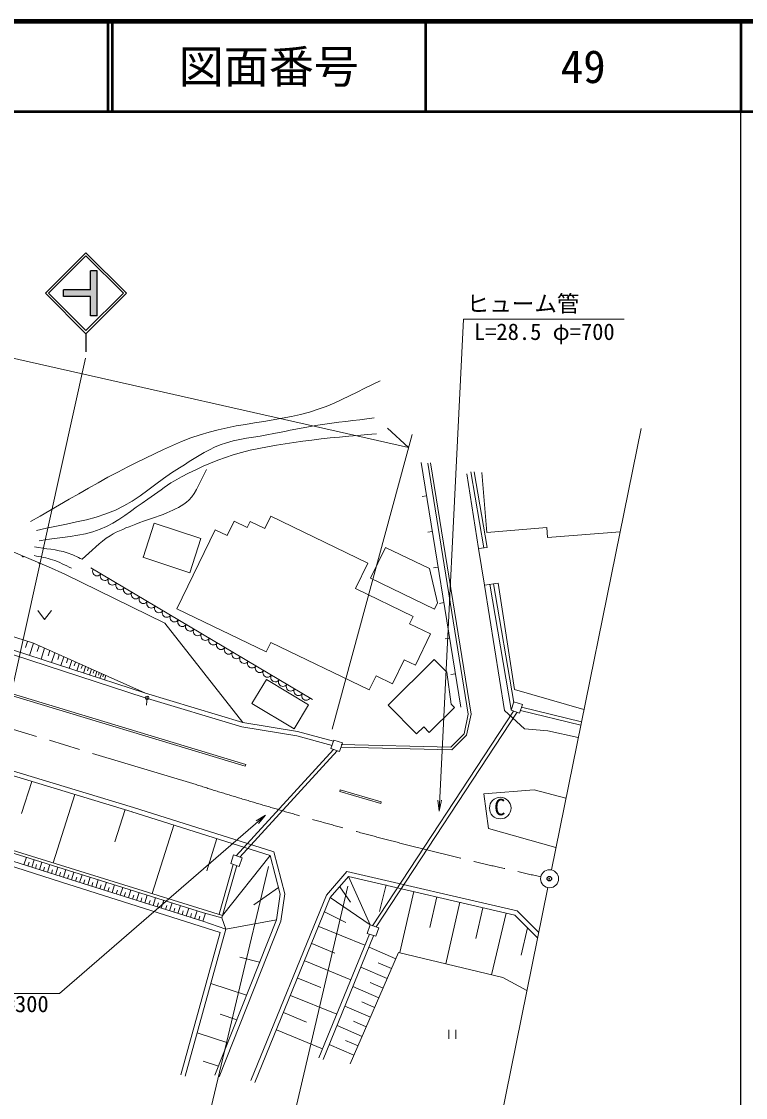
# Model space of a CAD drawing. Units: millimetres, scale not verified. Extents: x 40000 to 680000, y 20000 to 380000.
# Drawn here: x 499182 to 579500, y 260583 to 380000 of the extents above; entities that cross this region are included whole.
import ezdxf
from ezdxf.enums import TextEntityAlignment as Align

# ---------------------------------------------------------------- set-up
doc = ezdxf.new("R2010")
doc.units = ezdxf.units.MM
doc.header["$LTSCALE"] = 1000
doc.header["$PDMODE"] = 32
doc.header["$PDSIZE"] = 500
doc.linetypes.add('CHAIN', pattern=[18.5, 12, -1.5, 3.5, -1.5])
for name, color, linetype, lineweight in [('M-BGD', 7, 'Continuous', 13), ('M-BMK', 2, 'CHAIN', 13), ('M-STR-HTXT', 7, 'Continuous', 13), ('M-TTL', 2, 'Continuous', 140), ('M-TTL-BAND', 7, 'Continuous', 25), ('M-TTL-LINE', 7, 'Continuous', 50)]:
    doc.layers.add(name, color=color, linetype=linetype, lineweight=lineweight)
doc.layers.add('M-TTL-TXT', color=7, linetype='Continuous')
doc.layers.add('レイヤ10', color=6, linetype='Continuous')
doc.styles.add('ＭＳ ゴシック', font='')
doc.styles.get('ＭＳ ゴシック').set_extended_font_data('MS Gothic')

# ---------------------------------------------------------------- blocks, each defined once
blk = doc.blocks.new('open_arrow')
at = {"color": 0, "linetype": 'Continuous', "lineweight": -2}
blk.add_lwpolyline([(7.5, 1.25), (0, 0), (7.5, -1.25)], dxfattribs=at)

msp = doc.modelspace()

# ---------------------------------------------------------------- hatches: boundary and pattern name
at = {"layer": 'M-STR-HTXT'}
msp.add_hatch(color=256, dxfattribs=at).paths.add_polyline_path([(503829, 350215), (506829, 350215), (506829, 352340), (507579, 352340), (507579, 347340), (506829, 347340), (506829, 349465), (503829, 349465)])

# ---------------------------------------------------------------- linework, layer by layer
at = {"layer": 'M-BGD'}
for p, q in [((557968, 285842), (567917, 334842)), ((543509, 331062), (547913, 303898)), ((543509, 331062), (547913, 303898)), ((548745, 303116), (544244, 330981)), ((549051, 303109), (544540, 331029)), ((548570, 329800), (549894, 321500)), ((550456, 321578), (549014, 330024)), ((550853, 321633), (549418, 330036)), ((550264, 329953), (550802, 323298)), ((544110, 327351), (543617, 327271)), ((526169, 323723), (526833, 325095)), ((537595, 319891), (526833, 325095)), ((512665, 320531), (513914, 324319)), ((513914, 324319), (519093, 322612)), ((521996, 322955), (522761, 324537)), ((524209, 323837), (522761, 324537)), ((524209, 323837), (524535, 324513)), ((526169, 323723), (524535, 324513)), ((557458, 323836), (550802, 323298)), ((557458, 323836), (557548, 322725)), ((516427, 314826), (520668, 323597)), ((517844, 318824), (519093, 322612)), ((521996, 322955), (520668, 323597)), ((544750, 323402), (544257, 323322)), ((565589, 323375), (557548, 322725)), ((495408, 322345), (502179, 319495)), ((537909, 318222), (539562, 321640)), ((544444, 319280), (539562, 321640)), ((549894, 321500), (550853, 321633)), ((549894, 321500), (550540, 317453)), ((466991, 320434), (512937, 305449)), ((500502, 310992), (472692, 320119)), ((512643, 320538), (517844, 318824)), ((512793, 304970), (466793, 320001)), ((502179, 319495), (503971, 318678)), ((506873, 319383), (531453, 304763)), ((531453, 304763), (506873, 319383)), ((536230, 317068), (537595, 319891)), ((544444, 319280), (545336, 315488)), ((545391, 319454), (544897, 319374)), ((503971, 318678), (515090, 313213)), ((545000, 314793), (537909, 318222)), ((552063, 317671), (550540, 317453)), ((553875, 305876), (552063, 317671)), ((542628, 313975), (536230, 317068)), ((550540, 317453), (552764, 303516)), ((553521, 303632), (551146, 317540)), ((553789, 304436), (551542, 317597)), ((524008, 297358), (464587, 315292)), ((524062, 297548), (464645, 315481)), ((545000, 314793), (545336, 315488)), ((546031, 315505), (545537, 315425)), ((500998, 314642), (501748, 313642)), ((501748, 313642), (502498, 314642)), ((526323, 310040), (516427, 314826)), ((515090, 313213), (523741, 302217)), ((542238, 313168), (542628, 313975)), ((544560, 312045), (542238, 313168)), ((542879, 308568), (544560, 312045)), ((499858, 311204), (499626, 310539)), ((500502, 310992), (500067, 309646)), ((500502, 310992), (512937, 305449)), ((501124, 310714), (500918, 310075)), ((526323, 310040), (526834, 311096)), ((537761, 305813), (526834, 311096)), ((546671, 311557), (546177, 311477)), ((501746, 310435), (501355, 309226)), ((502304, 310185), (502119, 309613)), ((502862, 309935), (502511, 308849)), ((503363, 309710), (503198, 309198)), ((503864, 309486), (503549, 308510)), ((504314, 309285), (504166, 308826)), ((504764, 309083), (504480, 308207)), ((505167, 308903), (505034, 308492)), ((505571, 308722), (505316, 307934)), ((505933, 308560), (505814, 308192)), ((506295, 308397), (506066, 307689)), ((506620, 308252), (506514, 307923)), ((506945, 308106), (506739, 307470)), ((539844, 304115), (544949, 309205)), ((540336, 306501), (541628, 309173)), ((542879, 308568), (541628, 309173)), ((544949, 309205), (546366, 307783)), ((507237, 307976), (507142, 307682)), ((507528, 307845), (507343, 307273)), ((507790, 307728), (507705, 307465)), ((508052, 307610), (507885, 307096)), ((508287, 307505), (508211, 307271)), ((508522, 307400), (508372, 306937)), ((524751, 304314), (526368, 306980)), ((526368, 306980), (531030, 304152)), ((537761, 305813), (538518, 307380)), ((540336, 306501), (538518, 307380)), ((546366, 307783), (546857, 304219)), ((547311, 307609), (546818, 307529)), ((561582, 303643), (553875, 305876)), ((512793, 304970), (523628, 301729)), ((512937, 305449), (523741, 302217)), ((513041, 304133), (513128, 305130)), ((524751, 304314), (529413, 301486)), ((529413, 301486), (531030, 304152)), ((538134, 279642), (553775, 303467)), ((538527, 279511), (554168, 303336)), ((539844, 304115), (543013, 300936)), ((544421, 301095), (547204, 303871)), ((546857, 304219), (547204, 303871)), ((552764, 303516), (554999, 301482)), ((553813, 304508), (553497, 303560)), ((554446, 303243), (553497, 303560)), ((554762, 304192), (553813, 304508)), ((554762, 304192), (554446, 303243)), ((554556, 303523), (561226, 301888)), ((554651, 303912), (561306, 302280)), ((523741, 302217), (529817, 301215)), ((548286, 300945), (548745, 303116)), ((548561, 300796), (549051, 303109)), ((523628, 301729), (529711, 300726)), ((529817, 301215), (533794, 300132)), ((543013, 300936), (543799, 301719)), ((543799, 301719), (544421, 301095)), ((546802, 299460), (548286, 300945)), ((554999, 301482), (557566, 301258)), ((557566, 301258), (560952, 300536)), ((486633, 299828), (511441, 292292)), ((486778, 300306), (511586, 292770)), ((529711, 300726), (533635, 299657)), ((533832, 300247), (533515, 299298)), ((534781, 299930), (533832, 300247)), ((534781, 299930), (534464, 298982)), ((534630, 299756), (546802, 299460)), ((546923, 299157), (548561, 300796)), ((533782, 299209), (522977, 287409)), ((534197, 299070), (523392, 287270)), ((534464, 298982), (533515, 299298)), ((534622, 299456), (546923, 299157)), ((524062, 297548), (524008, 297358)), ((505305, 284555), (471905, 295103)), ((507929, 284673), (472086, 295905)), ((472152, 296105), (508855, 284715)), ((500315, 295671), (499194, 292112)), ((471417, 294723), (503628, 284480)), ((505105, 294216), (502709, 286613)), ((534494, 294527), (534550, 294719)), ((534494, 294527), (539033, 293211)), ((534550, 294719), (539089, 293403)), ((550463, 294294), (556074, 294722)), ((550989, 290455), (550463, 294294)), ((556074, 294722), (559582, 293791)), ((511586, 292770), (527179, 287850)), ((539089, 293403), (539033, 293211)), ((510673, 292531), (509551, 288972)), ((511436, 292294), (526764, 287457)), ((516069, 290824), (513672, 283220)), ((558474, 288336), (550989, 290455)), ((520850, 289314), (519728, 285754)), ((527179, 287850), (528389, 283173)), ((499450, 286404), (499715, 287247)), ((499884, 286267), (500016, 286689)), ((500317, 286130), (500582, 286975)), ((501167, 285862), (501432, 286709)), ((521490, 280794), (526764, 287457)), ((522710, 287498), (522394, 286549)), ((523659, 287181), (522710, 287498)), ((523659, 287181), (523342, 286233)), ((526764, 287457), (527880, 283146)), ((500724, 286002), (500856, 286425)), ((501610, 285722), (501743, 286146)), ((502054, 285582), (502320, 286431)), ((502499, 285441), (502632, 285866)), ((502943, 285301), (503210, 286152)), ((503389, 285160), (503523, 285586)), ((503835, 285019), (504102, 285872)), ((504728, 284737), (504996, 285592)), ((522675, 286446), (521108, 280912)), ((523060, 286337), (521408, 280504)), ((523342, 286233), (522394, 286549)), ((533000, 283031), (535267, 285654)), ((535267, 285654), (554161, 281284)), ((503628, 284480), (521230, 278882)), ((504282, 284878), (504415, 285305)), ((505176, 284596), (505310, 285024)), ((519299, 280136), (505305, 284555)), ((505624, 284454), (505892, 285311)), ((506073, 284313), (506207, 284742)), ((506521, 284171), (506790, 285030)), ((506971, 284029), (507106, 284459)), ((507421, 283887), (507691, 284748)), ((519382, 281085), (507929, 284673)), ((508322, 283602), (508593, 284465)), ((508855, 284715), (521490, 280794)), ((533432, 282766), (535448, 285099)), ((535448, 285099), (553909, 280829)), ((537856, 279735), (535448, 285099)), ((507871, 283744), (508007, 284176)), ((508774, 283459), (508909, 283892)), ((509226, 283317), (509497, 284182)), ((509678, 283174), (509814, 283607)), ((510131, 283031), (510403, 283898)), ((510585, 282887), (510721, 283322)), ((511039, 282744), (511311, 283613)), ((511494, 282601), (511630, 283036)), ((511948, 282457), (512221, 283328)), ((512860, 282169), (513134, 283042)), ((524617, 262450), (533000, 283031)), ((527702, 283887), (524948, 281973)), ((527880, 283146), (527456, 280287)), ((528389, 283173), (527942, 280156)), ((534488, 283954), (535663, 282271)), ((539621, 284166), (538903, 281212)), ((542710, 283429), (541138, 276658)), ((547621, 234882), (557570, 283882)), ((512404, 282313), (512541, 282749)), ((513317, 282025), (513454, 282462)), ((513774, 281880), (514048, 282756)), ((514231, 281736), (514369, 282174)), ((514689, 281591), (514964, 282469)), ((515148, 281446), (515286, 281886)), ((515607, 281301), (515883, 282181)), ((516527, 281011), (516803, 281893)), ((525080, 262262), (533432, 282766)), ((533432, 282766), (537856, 279735)), ((545266, 282836), (544477, 279439)), ((547821, 282243), (546239, 275428)), ((516067, 281156), (516205, 281596)), ((516988, 280865), (517126, 281307)), ((517449, 280720), (517726, 281603)), ((517911, 280574), (518049, 281016)), ((518373, 280428), (518650, 281314)), ((518836, 280282), (518974, 280725)), ((519299, 280136), (519577, 281023)), ((519382, 281085), (521408, 280504)), ((532808, 281170), (535176, 279986)), ((550377, 281649), (549583, 278231)), ((552932, 281056), (551340, 274198)), ((553909, 280829), (556437, 278301)), ((554161, 281284), (556556, 278889)), ((519299, 280136), (521858, 279278)), ((527456, 280287), (520636, 263046)), ((527942, 280156), (521101, 262862)), ((521858, 279278), (521408, 280504)), ((521858, 279278), (527456, 280287)), ((532177, 279575), (537277, 277486)), ((537856, 279735), (537540, 278786)), ((538805, 279418), (537856, 279735)), ((521230, 278882), (516866, 263089)), ((521858, 279278), (517348, 262956)), ((537783, 278723), (532173, 264995)), ((538246, 278533), (532636, 264806)), ((538488, 278470), (537540, 278786)), ((538805, 279418), (538488, 278470)), ((555326, 279430), (554600, 276391)), ((531393, 277661), (533944, 276616)), ((540706, 275982), (537749, 277264)), ((523405, 276160), (525602, 275598)), ((541012, 276688), (535645, 264306)), ((552575, 273900), (541012, 276688)), ((530610, 275747), (535713, 273657)), ((539759, 273796), (536844, 275059)), ((540233, 274889), (538765, 275525)), ((529825, 273832), (532378, 272787)), ((555251, 272460), (552575, 273900)), ((520189, 273237), (524158, 271948)), ((538825, 271642), (535953, 272887)), ((539292, 272719), (537845, 273346)), ((529041, 271917), (534147, 269826)), ((538358, 270565), (536932, 271183)), ((528257, 270003), (530811, 268956)), ((537891, 269487), (535061, 270714)), ((521212, 269824), (523077, 269218)), ((537431, 268426), (536026, 269035)), ((518676, 267765), (522067, 266663)), ((527472, 268088), (532582, 265995)), ((536971, 267365), (534182, 268574)), ((546598, 268102), (546598, 267102)), ((547348, 267102), (547348, 268102)), ((536065, 265273), (533317, 266464)), ((536518, 266319), (535134, 266919)), ((519348, 264614), (521039, 264065))]:
    msp.add_line(p, q, dxfattribs=at)
for points in [[(500190, 324501), (501265, 325111), (502335, 325729), (503404, 326350), (504472, 326973), (505541, 327594), (506613, 328209), (507689, 328816), (508771, 329413), (509861, 329994), (510960, 330559), (511944, 331053), (512931, 331546), (513922, 332030), (514919, 332501), (515924, 332953), (516939, 333380), (517965, 333777), (519004, 334139), (519990, 334436), (520987, 334692), (521994, 334914), (523007, 335111), (524025, 335290), (525046, 335458), (526068, 335623), (527088, 335792), (528106, 335972), (529118, 336172), (530123, 336399), (531118, 336660), (532103, 336963), (532989, 337284), (533860, 337645), (534719, 338036), (535570, 338447), (536416, 338871), (537261, 339298), (538108, 339718), (538961, 340124)], [(500835, 323504), (501937, 323767), (503049, 324003), (504165, 324228), (505279, 324458), (506386, 324710), (507478, 325001), (508552, 325348), (509600, 325767), (510550, 326240), (511463, 326782), (512347, 327374), (513213, 327999), (514072, 328639), (514932, 329277), (515804, 329894), (516699, 330475), (517248, 330816), (517796, 331164), (518345, 331510), (518898, 331850), (519457, 332175), (520026, 332481), (520608, 332760), (521204, 333006), (521924, 333249), (522657, 333447), (523400, 333612), (524150, 333752), (524905, 333877), (525660, 333997), (526415, 334121), (527164, 334260), (527774, 334383), (528384, 334507), (528994, 334629), (529604, 334750), (530215, 334867), (530826, 334981), (531439, 335089), (532052, 335191), (532829, 335310), (533607, 335420), (534386, 335523), (535166, 335620), (535947, 335715), (536727, 335809), (537508, 335905), (538287, 336004)], [(501135, 322349), (501987, 322495), (502847, 322617), (503709, 322730), (504569, 322847), (505425, 322983), (506270, 323154), (507101, 323372), (507915, 323652), (508627, 323968), (509315, 324334), (509982, 324739), (510635, 325173), (511279, 325625), (511918, 326084), (512559, 326540), (513205, 326982), (513574, 327235), (513938, 327497), (514298, 327763), (514657, 328031), (515018, 328295), (515385, 328551), (515758, 328796), (516142, 329024), (516924, 329452), (517715, 329864), (518516, 330258), (519327, 330632), (520147, 330985), (520975, 331315), (521812, 331621), (522658, 331902), (523601, 332176), (524554, 332415), (525515, 332623), (526482, 332806), (527453, 332971), (528427, 333122), (529402, 333267), (530375, 333410), (531393, 333550), (532412, 333671), (533434, 333778), (534457, 333875), (535481, 333965), (536505, 334055), (537528, 334147), (538551, 334246)], [(505900, 320323), (506283, 320655), (506659, 320995), (507034, 321338), (507409, 321680), (507790, 322015), (508179, 322338), (508582, 322643), (509000, 322925), (509339, 323126), (509688, 323309), (510043, 323478), (510405, 323637), (510771, 323788), (511138, 323934), (511506, 324079), (511872, 324226), (512300, 324390), (512732, 324543), (513167, 324688), (513603, 324830), (514037, 324975), (514469, 325128), (514896, 325293), (515315, 325476), (515634, 325622), (515957, 325768), (516278, 325917), (516595, 326075), (516903, 326246), (517198, 326432), (517477, 326640), (517736, 326873), (518058, 327238), (518340, 327633), (518590, 328054), (518818, 328491), (519034, 328938), (519246, 329387), (519464, 329832), (519699, 330264)], [(500619, 321705), (501073, 321628), (501528, 321559), (501985, 321493), (502441, 321425), (502896, 321351), (503348, 321266), (503796, 321165), (504239, 321043), (504453, 320972), (504664, 320891), (504872, 320802), (505078, 320708), (505283, 320610), (505488, 320513), (505693, 320416), (505900, 320323)], [(500591, 320730), (500845, 320675), (501100, 320623), (501356, 320573), (501612, 320522), (501866, 320468), (502120, 320409), (502371, 320342), (502619, 320266), (502889, 320169), (503156, 320062), (503419, 319947), (503680, 319826), (503940, 319702), (504199, 319577), (504460, 319454), (504721, 319335)]]:
    msp.add_lwpolyline(points, dxfattribs=at)
for centre, radius in [((513110, 304930), 200), ((552296, 292705), 1200), ((557769, 284862), 1000)]:
    msp.add_circle(centre, radius, dxfattribs=at)
for centre, radius, start, end in [((499348, 320686), 100, 157.16882, 337.16882), ((499348, 320686), 50, 157.16882, 337.16882), ((501192, 319910), 100, 157.16882, 337.16882), ((501192, 319910), 50, 157.16882, 337.16882), ((507560, 318975), 500, 149.2556, 329.2556), ((508420, 318463), 500, 149.2556, 329.2556), ((509279, 317952), 500, 149.2556, 329.2556), ((510139, 317441), 500, 149.2556, 329.2556), ((510998, 316930), 500, 149.2556, 329.2556), ((511858, 316419), 500, 149.2556, 329.2556), ((512717, 315907), 500, 149.2556, 329.2556), ((513577, 315396), 500, 149.2556, 329.2556), ((514436, 314885), 500, 149.2556, 329.2556), ((515296, 314374), 500, 149.2556, 329.2556), ((516155, 313863), 500, 149.2556, 329.2556), ((517015, 313351), 500, 149.2556, 329.2556), ((517874, 312840), 500, 149.2556, 329.2556), ((518733, 312329), 500, 149.2556, 329.2556), ((519593, 311818), 500, 149.2556, 329.2556), ((520452, 311307), 500, 149.2556, 329.2556), ((521312, 310795), 500, 149.2556, 329.2556), ((522171, 310284), 500, 149.2556, 329.2556), ((523031, 309773), 500, 149.2556, 329.2556), ((523890, 309262), 500, 149.2556, 329.2556), ((524750, 308750), 500, 149.2556, 329.2556), ((525609, 308239), 500, 149.2556, 329.2556), ((526469, 307728), 500, 149.2556, 329.2556), ((527328, 307217), 500, 149.2556, 329.2556), ((528187, 306706), 500, 149.2556, 329.2556), ((529047, 306194), 500, 149.2556, 329.2556), ((529906, 305683), 500, 149.2556, 329.2556), ((530766, 305172), 500, 149.2556, 329.2556)]:
    msp.add_arc(centre, radius, start, end, dxfattribs=at)
at = {"layer": 'M-BMK'}
msp.add_line((518541, 295307), (471845, 309413), dxfattribs=at)
msp.add_arc((653806, 724433), 449940, 252.5046, 257.54837, dxfattribs=at)
at = {"layer": 'M-STR-HTXT'}
for p, q in [((542114, 332733), (413769, 361699)), ((498281, 306582), (506295, 342634)), ((542114, 332733), (539788, 334865)), ((533641, 301477), (542506, 334181)), ((526567, 286202), (515622, 240093)), ((535376, 284032), (525226, 240514))]:
    msp.add_line(p, q, dxfattribs=at)
at = {"layer": 'M-STR-HTXT', "lineweight": 25}
for p, q in [((501830, 349840), (506330, 354340)), ((502184, 349840), (506330, 353987)), ((510830, 349840), (506330, 354340)), ((510477, 349840), (506330, 353987)), ((506829, 350215), (506829, 352340)), ((507579, 352340), (506829, 352340)), ((507579, 347340), (507579, 352340)), ((506829, 350215), (503829, 350215)), ((503829, 349465), (503829, 350215)), ((501830, 349840), (506330, 345340)), ((502184, 349840), (506330, 345693)), ((506829, 349465), (503829, 349465)), ((506330, 345340), (510830, 349840)), ((506330, 345693), (510477, 349840)), ((506829, 347340), (506829, 349465)), ((507579, 347340), (506829, 347340)), ((506330, 345340), (506330, 343340))]:
    msp.add_line(p, q, dxfattribs=at)
at = {"layer": 'M-STR-HTXT'}
for points in [[(545524, 292375), (548230, 346947), (566046, 346947)], [(526243, 291924), (503411, 272136), (485765, 272136)]]:
    msp.add_lwpolyline(points, dxfattribs=at)
at = {"layer": 'M-TTL'}
msp.add_line((680000, 380000), (40000, 380000), dxfattribs=at)
at = {"layer": 'M-TTL-BAND'}
msp.add_line((579000, 20000), (579000, 370000), dxfattribs=at)
at = {"layer": 'M-TTL-LINE'}
for p, q in [((508747, 380000), (508747, 370000)), ((509247, 380000), (509247, 370000)), ((543997, 380000), (543997, 370000)), ((579000, 380000), (579000, 370000)), ((40000, 370000), (680000, 370000))]:
    msp.add_line(p, q, dxfattribs=at)
at = {"layer": 'レイヤ10'}
msp.add_point((557736, 284866), dxfattribs=at)

# ---------------------------------------------------------------- block references
at = {"layer": 'M-STR-HTXT', "xscale": 160, "yscale": 160}
for p, rotation in [((545524, 292375), 87.2), ((526243, 291924), 220.9)]:
    msp.add_blockref('open_arrow', p, dxfattribs=dict(at, rotation=rotation))

# ---------------------------------------------------------------- texts
at = {"layer": 'M-BGD', "style": 'ＭＳ ゴシック'}
msp.add_text('C', height=1833, dxfattribs=at).set_placement((552240, 291352), align=Align.BOTTOM_CENTER)
at = {"layer": 'M-STR-HTXT', "style": 'ＭＳ ゴシック'}
for s, p in [('ヒューム管', (554826, 347229)), ('L=28.5 φ=700', (557182, 344106)), ('L=16.0 φ=300', (494387, 269501))]:
    msp.add_text(s, height=1833, dxfattribs=at).set_placement(p, align=Align.BOTTOM_CENTER)
at = {"layer": 'M-TTL-TXT', "style": 'ＭＳ ゴシック'}
for s, p in [('図面番号', (526622, 375000)), ('49', (561497, 375000))]:
    msp.add_text(s, height=3666, dxfattribs=at).set_placement(p, align=Align.MIDDLE_CENTER)

doc.saveas('drawing.dxf')
